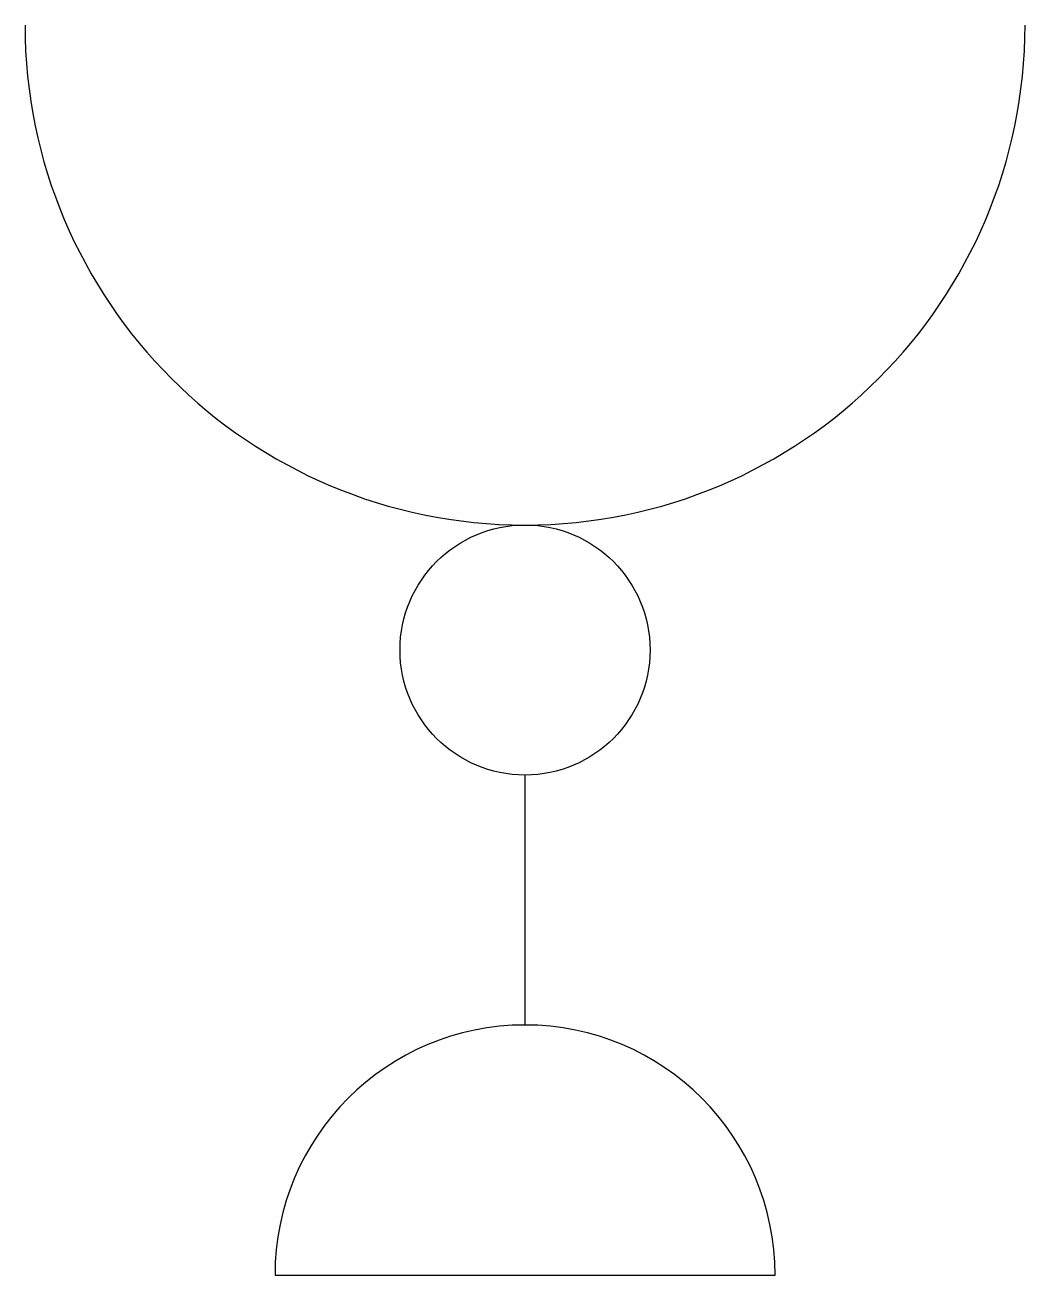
# Model space of a CAD drawing. Header units: millimetres. Extents: x 0 to 80, y 0 to 100.
import ezdxf

# ---------------------------------------------------------------- set-up
doc = ezdxf.new("R2010")
doc.units = ezdxf.units.MM
doc.layers.add('CUTTING', color=1, linetype='Continuous')
doc.linetypes.add('vicmravq', pattern='A,2,-1,["BOWL",Standard,S=0.5,R=0,X=-0.1,Y=-0.05],-2.5', length=0)

msp = doc.modelspace()

# ---------------------------------------------------------------- linework, layer by layer
at = {"layer": 'CUTTING'}
for p, q in [((40, 20), (40, 40)), ((20, 0), (60, 0))]:
    msp.add_line(p, q, dxfattribs=at)
msp.add_circle((40, 50), 10, dxfattribs=at)
at = {"layer": 'CUTTING', "linetype": 'vicmravq'}
msp.add_arc((40, 100), 40, 180, 0, dxfattribs=at)
at = {"layer": 'CUTTING'}
msp.add_arc((40, 0), 20, 0, 180, dxfattribs=at)

doc.saveas('drawing.dxf')
